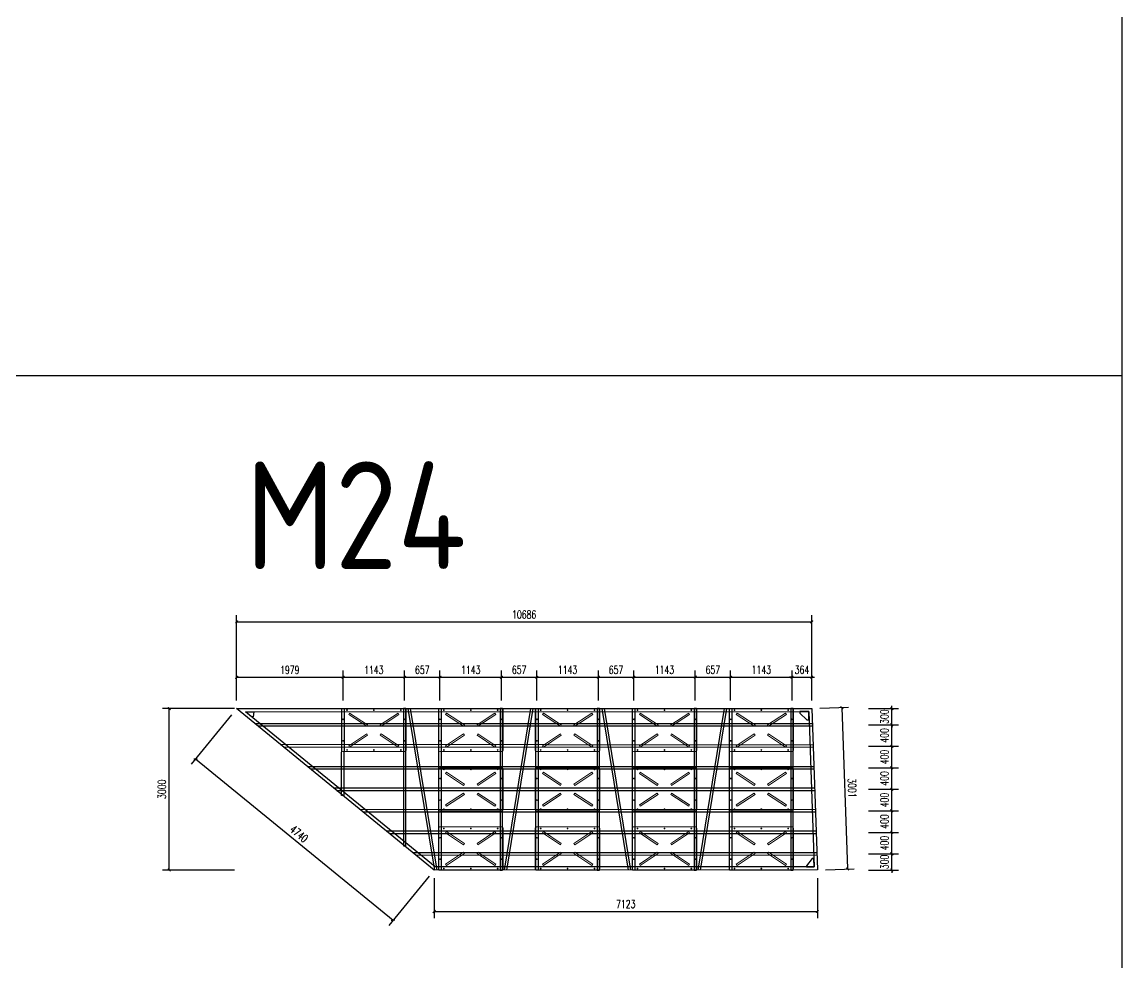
# Model space of a CAD drawing. Extents: x 1254079 to 1500931, y -102737 to 142253.
# Drawn here: x 1351050 to 1371490, y -68190 to -50704 of the extents above; entities that cross this region are included whole.
import ezdxf

# ---------------------------------------------------------------- set-up
doc = ezdxf.new("R2010")
doc.units = 0
doc.header["$LTSCALE"] = 1000
doc.header["$MEASUREMENT"] = 0
for name, color, linetype in [('DIM_MODI', 6, 'Continuous'), ('DOTE', 1, 'Continuous'), ('PUB_DIM', 3, 'Continuous'), ('PUB_TEXT', 7, 'Continuous'), ('W-float bowl浮筒', 253, 'Continuous'), ('W-FLOAT_BOWL浮筒', 253, 'Continuous'), ('W-STEEL_FRAME钢架', 3, 'Continuous'), ('W-STEEL_KEEL钢龙骨', 5, 'Continuous'), ('特殊段命名', 221, 'Continuous'), ('钢架', 90, 'Continuous')]:
    doc.layers.add(name, color=color, linetype=linetype)
doc.styles.add('_TCH_DIM_T3', font='SIMPLEX', dxfattribs={"width": 0.705882, "bigfont": 'GBCBIG'})
doc.styles.get("Standard").update_dxf_attribs({"font": 'gbenor.shx', "bigfont": 'gbcbig.shx'})
doc.dimstyles.new('_TCH_ARCH&&50', dxfattribs={"dimtxt": 148.75, "dimasz": 50, "dimexe": 125, "dimexo": 150, "dimgap": 63.125, "dimtad": 1, "dimdec": 0, "dimzin": 0, "dimdsep": 46, "dimtxsty": '_TCH_DIM_T3', "dimblk": 'ARCHTICK', "dimcen": 0.09, "dimclrt": 7, "dimazin": 2, "dimtfac": 1, "dimtdec": 0, "dimtix": 1, "dimtmove": 2, "dimatfit": 3, "dimfxl": 0, "dimtolj": 1, "dimtzin": 0, "dimarcsym": 0})

# ---------------------------------------------------------------- blocks, each defined once
blk = doc.blocks.new('_ArchTick')
at = {"color": 0, "linetype": 'ByBlock', "const_width": 0.4}
blk.add_lwpolyline([(-0.5, -0.5), (0.5, 0.5)], dxfattribs=at)
blk = doc.blocks.new('*D550')
at = {"layer": 'Defpoints', "color": 0, "transparency": 16777216}
for p in [(1366632, -66162), (1367213, -66162), (1366632, -66462)]:
    blk.add_point(p, dxfattribs=at)
at = {"layer": 'PUB_DIM', "color": 0, "lineweight": -2, "transparency": 16777216}
for p, q in [((1366782, -66162), (1367338, -66162)), ((1367213, -66162), (1367213, -66112)), ((1367213, -66462), (1367213, -66162)), ((1366782, -66462), (1367338, -66462)), ((1367213, -66462), (1367213, -66512))]:
    blk.add_line(p, q, dxfattribs=at)
at = {"layer": 'PUB_DIM', "color": 0, "lineweight": -2, "transparency": 16777216, "xscale": 50, "yscale": 50, "zscale": 50}
for p, rotation in [((1367213, -66162), 269.9992561467271), ((1367213, -66462), 89.9992561467271)]:
    blk.add_blockref('_ArchTick', p, dxfattribs=dict(at, rotation=rotation))
at = {"layer": 'PUB_DIM', "color": 7, "transparency": 16777216, "insert": (1367075, -66312), "char_height": 148.8, "attachment_point": 5, "rotation": 89.9993, "style": '_TCH_DIM_T3'}
blk.add_mtext('\\A1;300', dxfattribs=at)
blk = doc.blocks.new('*D551')
at = {"layer": 'Defpoints', "color": 0, "transparency": 16777216}
for p in [(1366632, -65762), (1367213, -65762), (1366632, -66162)]:
    blk.add_point(p, dxfattribs=at)
at = {"layer": 'PUB_DIM', "color": 0, "lineweight": -2, "transparency": 16777216}
for p, q in [((1366782, -65762), (1367338, -65762)), ((1367213, -66162), (1367213, -65762)), ((1366782, -66162), (1367338, -66162))]:
    blk.add_line(p, q, dxfattribs=at)
at = {"layer": 'PUB_DIM', "color": 0, "lineweight": -2, "transparency": 16777216, "xscale": 50, "yscale": 50, "zscale": 50}
for p, rotation in [((1367213, -65762), 89.99925614672695), ((1367213, -66162), 269.999256146727)]:
    blk.add_blockref('_ArchTick', p, dxfattribs=dict(at, rotation=rotation))
at = {"layer": 'PUB_DIM', "color": 7, "transparency": 16777216, "insert": (1367075, -65962), "char_height": 148.8, "attachment_point": 5, "rotation": 89.9993, "style": '_TCH_DIM_T3'}
blk.add_mtext('\\A1;400', dxfattribs=at)
blk = doc.blocks.new('*D552')
at = {"layer": 'Defpoints', "color": 0, "transparency": 16777216}
for p in [(1366632, -65362), (1367213, -65362), (1366632, -65762)]:
    blk.add_point(p, dxfattribs=at)
at = {"layer": 'PUB_DIM', "color": 0, "lineweight": -2, "transparency": 16777216}
for p, q in [((1366782, -65362), (1367338, -65362)), ((1367213, -65762), (1367213, -65362)), ((1366782, -65762), (1367338, -65762))]:
    blk.add_line(p, q, dxfattribs=at)
at = {"layer": 'PUB_DIM', "color": 0, "lineweight": -2, "transparency": 16777216, "xscale": 50, "yscale": 50, "zscale": 50}
for p, rotation in [((1367213, -65362), 89.99925614673225), ((1367213, -65762), 269.9992561467323)]:
    blk.add_blockref('_ArchTick', p, dxfattribs=dict(at, rotation=rotation))
at = {"layer": 'PUB_DIM', "color": 7, "transparency": 16777216, "insert": (1367075, -65562), "char_height": 148.8, "attachment_point": 5, "rotation": 89.9993, "style": '_TCH_DIM_T3'}
blk.add_mtext('\\A1;400', dxfattribs=at)
blk = doc.blocks.new('*D553')
at = {"layer": 'Defpoints', "color": 0, "transparency": 16777216}
for p in [(1366632, -64962), (1367213, -64962), (1366632, -65362)]:
    blk.add_point(p, dxfattribs=at)
at = {"layer": 'PUB_DIM', "color": 0, "lineweight": -2, "transparency": 16777216}
for p, q in [((1366782, -64962), (1367338, -64962)), ((1367213, -65362), (1367213, -64962)), ((1366782, -65362), (1367338, -65362))]:
    blk.add_line(p, q, dxfattribs=at)
at = {"layer": 'PUB_DIM', "color": 0, "lineweight": -2, "transparency": 16777216, "xscale": 50, "yscale": 50, "zscale": 50}
for p, rotation in [((1367213, -64962), 89.99925614673371), ((1367213, -65362), 269.9992561467337)]:
    blk.add_blockref('_ArchTick', p, dxfattribs=dict(at, rotation=rotation))
at = {"layer": 'PUB_DIM', "color": 7, "transparency": 16777216, "insert": (1367075, -65162), "char_height": 148.8, "attachment_point": 5, "rotation": 89.9993, "style": '_TCH_DIM_T3'}
blk.add_mtext('\\A1;400', dxfattribs=at)
blk = doc.blocks.new('*D554')
at = {"layer": 'Defpoints', "color": 0, "transparency": 16777216}
for p in [(1366632, -64562), (1367213, -64562), (1366632, -64962)]:
    blk.add_point(p, dxfattribs=at)
at = {"layer": 'PUB_DIM', "color": 0, "lineweight": -2, "transparency": 16777216}
for p, q in [((1366782, -64562), (1367338, -64562)), ((1367213, -64962), (1367213, -64562)), ((1366782, -64962), (1367338, -64962))]:
    blk.add_line(p, q, dxfattribs=at)
at = {"layer": 'PUB_DIM', "color": 0, "lineweight": -2, "transparency": 16777216, "xscale": 50, "yscale": 50, "zscale": 50}
for p, rotation in [((1367213, -64562), 89.99925614673371), ((1367213, -64962), 269.9992561467337)]:
    blk.add_blockref('_ArchTick', p, dxfattribs=dict(at, rotation=rotation))
at = {"layer": 'PUB_DIM', "color": 7, "transparency": 16777216, "insert": (1367075, -64762), "char_height": 148.8, "attachment_point": 5, "rotation": 89.9993, "style": '_TCH_DIM_T3'}
blk.add_mtext('\\A1;400', dxfattribs=at)
blk = doc.blocks.new('*D555')
at = {"layer": 'Defpoints', "color": 0, "transparency": 16777216}
for p in [(1366632, -64162), (1367213, -64162), (1366632, -64562)]:
    blk.add_point(p, dxfattribs=at)
at = {"layer": 'PUB_DIM', "color": 0, "lineweight": -2, "transparency": 16777216}
for p, q in [((1366782, -64162), (1367338, -64162)), ((1367213, -64562), (1367213, -64162)), ((1366782, -64562), (1367338, -64562))]:
    blk.add_line(p, q, dxfattribs=at)
at = {"layer": 'PUB_DIM', "color": 0, "lineweight": -2, "transparency": 16777216, "xscale": 50, "yscale": 50, "zscale": 50}
for p, rotation in [((1367213, -64162), 89.9992561467015), ((1367213, -64562), 269.9992561467015)]:
    blk.add_blockref('_ArchTick', p, dxfattribs=dict(at, rotation=rotation))
at = {"layer": 'PUB_DIM', "color": 7, "transparency": 16777216, "insert": (1367075, -64362), "char_height": 148.8, "attachment_point": 5, "rotation": 89.9993, "style": '_TCH_DIM_T3'}
blk.add_mtext('\\A1;400', dxfattribs=at)
blk = doc.blocks.new('*D556')
at = {"layer": 'Defpoints', "color": 0, "transparency": 16777216}
for p in [(1366632, -63762), (1367213, -63762), (1366632, -64162)]:
    blk.add_point(p, dxfattribs=at)
at = {"layer": 'PUB_DIM', "color": 0, "lineweight": -2, "transparency": 16777216}
for p, q in [((1366782, -63762), (1367338, -63762)), ((1367213, -64162), (1367213, -63762)), ((1366782, -64162), (1367338, -64162))]:
    blk.add_line(p, q, dxfattribs=at)
at = {"layer": 'PUB_DIM', "color": 0, "lineweight": -2, "transparency": 16777216, "xscale": 50, "yscale": 50, "zscale": 50}
for p, rotation in [((1367213, -63762), 89.99925614673093), ((1367213, -64162), 269.9992561467309)]:
    blk.add_blockref('_ArchTick', p, dxfattribs=dict(at, rotation=rotation))
at = {"layer": 'PUB_DIM', "color": 7, "transparency": 16777216, "insert": (1367075, -63962), "char_height": 148.8, "attachment_point": 5, "rotation": 89.9993, "style": '_TCH_DIM_T3'}
blk.add_mtext('\\A1;400', dxfattribs=at)
blk = doc.blocks.new('*D557')
at = {"layer": 'Defpoints', "color": 0, "transparency": 16777216}
for p in [(1366632, -63462), (1367213, -63462), (1366632, -63762)]:
    blk.add_point(p, dxfattribs=at)
at = {"layer": 'PUB_DIM', "color": 0, "lineweight": -2, "transparency": 16777216}
for p, q in [((1366782, -63462), (1367338, -63462)), ((1367213, -63462), (1367213, -63412)), ((1367213, -63762), (1367213, -63462)), ((1366782, -63762), (1367338, -63762)), ((1367213, -63762), (1367213, -63812))]:
    blk.add_line(p, q, dxfattribs=at)
at = {"layer": 'PUB_DIM', "color": 0, "lineweight": -2, "transparency": 16777216, "xscale": 50, "yscale": 50, "zscale": 50}
for p, rotation in [((1367213, -63462), 269.9992561467388), ((1367213, -63762), 89.99925614673876)]:
    blk.add_blockref('_ArchTick', p, dxfattribs=dict(at, rotation=rotation))
at = {"layer": 'PUB_DIM', "color": 7, "transparency": 16777216, "insert": (1367075, -63612), "char_height": 148.8, "attachment_point": 5, "rotation": 89.9993, "style": '_TCH_DIM_T3'}
blk.add_mtext('\\A1;300', dxfattribs=at)
blk = doc.blocks.new('*D558')
at = {"layer": 'Defpoints', "color": 0, "transparency": 16777216}
for p in [(1357017, -62881), (1355038, -63463), (1357017, -63462)]:
    blk.add_point(p, dxfattribs=at)
at = {"layer": 'PUB_DIM', "color": 0, "lineweight": -2, "transparency": 16777216}
for p, q in [((1355038, -63313), (1355038, -62756)), ((1355038, -62881), (1357017, -62881)), ((1357017, -63312), (1357017, -62756))]:
    blk.add_line(p, q, dxfattribs=at)
at = {"layer": 'PUB_DIM', "color": 0, "lineweight": -2, "transparency": 16777216, "xscale": 50, "yscale": 50, "zscale": 50}
for p, rotation in [((1355038, -62881), 180.018069223305), ((1357017, -62881), 0.01806922330499815)]:
    blk.add_blockref('_ArchTick', p, dxfattribs=dict(at, rotation=rotation))
at = {"layer": 'PUB_DIM', "color": 7, "transparency": 16777216, "insert": (1356027, -62744), "char_height": 148.8, "attachment_point": 5, "rotation": 0.0181, "style": '_TCH_DIM_T3'}
blk.add_mtext('\\A1;1979', dxfattribs=at)
blk = doc.blocks.new('*D559')
at = {"layer": 'Defpoints', "color": 0, "transparency": 16777216}
for p in [(1358160, -62880), (1357017, -63462), (1358160, -63462)]:
    blk.add_point(p, dxfattribs=at)
at = {"layer": 'PUB_DIM', "color": 0, "lineweight": -2, "transparency": 16777216}
for p, q in [((1357017, -63312), (1357017, -62756)), ((1357017, -62881), (1358160, -62880)), ((1358160, -63312), (1358160, -62755))]:
    blk.add_line(p, q, dxfattribs=at)
at = {"layer": 'PUB_DIM', "color": 0, "lineweight": -2, "transparency": 16777216, "xscale": 50, "yscale": 50, "zscale": 50}
for p, rotation in [((1357017, -62881), 180.0180692233052), ((1358160, -62880), 0.01806922330516354)]:
    blk.add_blockref('_ArchTick', p, dxfattribs=dict(at, rotation=rotation))
at = {"layer": 'PUB_DIM', "color": 7, "transparency": 16777216, "insert": (1357588, -62743), "char_height": 148.8, "attachment_point": 5, "rotation": 0.0181, "style": '_TCH_DIM_T3'}
blk.add_mtext('\\A1;1143', dxfattribs=at)
blk = doc.blocks.new('*D560')
at = {"layer": 'Defpoints', "color": 0, "transparency": 16777216}
for p in [(1358817, -62880), (1358160, -63462), (1358817, -63461)]:
    blk.add_point(p, dxfattribs=at)
at = {"layer": 'PUB_DIM', "color": 0, "lineweight": -2, "transparency": 16777216}
for p, q in [((1358160, -63312), (1358160, -62755)), ((1358160, -62880), (1358817, -62880)), ((1358817, -63311), (1358817, -62755))]:
    blk.add_line(p, q, dxfattribs=at)
at = {"layer": 'PUB_DIM', "color": 0, "lineweight": -2, "transparency": 16777216, "xscale": 50, "yscale": 50, "zscale": 50}
for p, rotation in [((1358160, -62880), 180.0180692233049), ((1358817, -62880), 0.01806922330493454)]:
    blk.add_blockref('_ArchTick', p, dxfattribs=dict(at, rotation=rotation))
at = {"layer": 'PUB_DIM', "color": 7, "transparency": 16777216, "insert": (1358488, -62743), "char_height": 148.8, "attachment_point": 5, "rotation": 0.0181, "style": '_TCH_DIM_T3'}
blk.add_mtext('\\A1;657', dxfattribs=at)
blk = doc.blocks.new('*D561')
at = {"layer": 'Defpoints', "color": 0, "transparency": 16777216}
for p in [(1359960, -62880), (1358817, -63461), (1359960, -63461)]:
    blk.add_point(p, dxfattribs=at)
at = {"layer": 'PUB_DIM', "color": 0, "lineweight": -2, "transparency": 16777216}
for p, q in [((1358817, -63311), (1358817, -62755)), ((1358817, -62880), (1359960, -62880)), ((1359960, -63311), (1359960, -62755))]:
    blk.add_line(p, q, dxfattribs=at)
at = {"layer": 'PUB_DIM', "color": 0, "lineweight": -2, "transparency": 16777216, "xscale": 50, "yscale": 50, "zscale": 50}
for p, rotation in [((1358817, -62880), 180.0180692233052), ((1359960, -62880), 0.01806922330517626)]:
    blk.add_blockref('_ArchTick', p, dxfattribs=dict(at, rotation=rotation))
at = {"layer": 'PUB_DIM', "color": 7, "transparency": 16777216, "insert": (1359388, -62743), "char_height": 148.8, "attachment_point": 5, "rotation": 0.0181, "style": '_TCH_DIM_T3'}
blk.add_mtext('\\A1;1143', dxfattribs=at)
blk = doc.blocks.new('*D562')
at = {"layer": 'Defpoints', "color": 0, "transparency": 16777216}
for p in [(1360617, -62880), (1359960, -63461), (1360617, -63461)]:
    blk.add_point(p, dxfattribs=at)
at = {"layer": 'PUB_DIM', "color": 0, "lineweight": -2, "transparency": 16777216}
for p, q in [((1359960, -63311), (1359960, -62755)), ((1359960, -62880), (1360617, -62880)), ((1360617, -63311), (1360617, -62755))]:
    blk.add_line(p, q, dxfattribs=at)
at = {"layer": 'PUB_DIM', "color": 0, "lineweight": -2, "transparency": 16777216, "xscale": 50, "yscale": 50, "zscale": 50}
for p, rotation in [((1359960, -62880), 180.0180692233049), ((1360617, -62880), 0.01806922330490909)]:
    blk.add_blockref('_ArchTick', p, dxfattribs=dict(at, rotation=rotation))
at = {"layer": 'PUB_DIM', "color": 7, "transparency": 16777216, "insert": (1360288, -62742), "char_height": 148.8, "attachment_point": 5, "rotation": 0.0181, "style": '_TCH_DIM_T3'}
blk.add_mtext('\\A1;657', dxfattribs=at)
blk = doc.blocks.new('*D563')
at = {"layer": 'Defpoints', "color": 0, "transparency": 16777216}
for p in [(1361760, -62879), (1360617, -63461), (1361760, -63461)]:
    blk.add_point(p, dxfattribs=at)
at = {"layer": 'PUB_DIM', "color": 0, "lineweight": -2, "transparency": 16777216}
for p, q in [((1360617, -63311), (1360617, -62755)), ((1360617, -62880), (1361760, -62879)), ((1361760, -63311), (1361760, -62754))]:
    blk.add_line(p, q, dxfattribs=at)
at = {"layer": 'PUB_DIM', "color": 0, "lineweight": -2, "transparency": 16777216, "xscale": 50, "yscale": 50, "zscale": 50}
for p, rotation in [((1360617, -62880), 180.0180692233048), ((1361760, -62879), 0.01806922330480731)]:
    blk.add_blockref('_ArchTick', p, dxfattribs=dict(at, rotation=rotation))
at = {"layer": 'PUB_DIM', "color": 7, "transparency": 16777216, "insert": (1361188, -62742), "char_height": 148.8, "attachment_point": 5, "rotation": 0.0181, "style": '_TCH_DIM_T3'}
blk.add_mtext('\\A1;1143', dxfattribs=at)
blk = doc.blocks.new('*D564')
at = {"layer": 'Defpoints', "color": 0, "transparency": 16777216}
for p in [(1362417, -62879), (1361760, -63461), (1362417, -63460)]:
    blk.add_point(p, dxfattribs=at)
at = {"layer": 'PUB_DIM', "color": 0, "lineweight": -2, "transparency": 16777216}
for p, q in [((1361760, -63311), (1361760, -62754)), ((1361760, -62879), (1362417, -62879)), ((1362417, -63310), (1362417, -62754))]:
    blk.add_line(p, q, dxfattribs=at)
at = {"layer": 'PUB_DIM', "color": 0, "lineweight": -2, "transparency": 16777216, "xscale": 50, "yscale": 50, "zscale": 50}
for p, rotation in [((1361760, -62879), 180.0180692233055), ((1362417, -62879), 0.01806922330555793)]:
    blk.add_blockref('_ArchTick', p, dxfattribs=dict(at, rotation=rotation))
at = {"layer": 'PUB_DIM', "color": 7, "transparency": 16777216, "insert": (1362088, -62742), "char_height": 148.8, "attachment_point": 5, "rotation": 0.0181, "style": '_TCH_DIM_T3'}
blk.add_mtext('\\A1;657', dxfattribs=at)
blk = doc.blocks.new('*D565')
at = {"layer": 'Defpoints', "color": 0, "transparency": 16777216}
for p in [(1363560, -62879), (1362417, -63460), (1363560, -63460)]:
    blk.add_point(p, dxfattribs=at)
at = {"layer": 'PUB_DIM', "color": 0, "lineweight": -2, "transparency": 16777216}
for p, q in [((1362417, -63310), (1362417, -62754)), ((1362417, -62879), (1363560, -62879)), ((1363560, -63310), (1363560, -62754))]:
    blk.add_line(p, q, dxfattribs=at)
at = {"layer": 'PUB_DIM', "color": 0, "lineweight": -2, "transparency": 16777216, "xscale": 50, "yscale": 50, "zscale": 50}
for p, rotation in [((1362417, -62879), 180.0180692233048), ((1363560, -62879), 0.01806922330480731)]:
    blk.add_blockref('_ArchTick', p, dxfattribs=dict(at, rotation=rotation))
at = {"layer": 'PUB_DIM', "color": 7, "transparency": 16777216, "insert": (1362988, -62741), "char_height": 148.8, "attachment_point": 5, "rotation": 0.0181, "style": '_TCH_DIM_T3'}
blk.add_mtext('\\A1;1143', dxfattribs=at)
blk = doc.blocks.new('*D566')
at = {"layer": 'Defpoints', "color": 0, "transparency": 16777216}
for p in [(1364217, -62879), (1363560, -63460), (1364217, -63460)]:
    blk.add_point(p, dxfattribs=at)
at = {"layer": 'PUB_DIM', "color": 0, "lineweight": -2, "transparency": 16777216}
for p, q in [((1363560, -63310), (1363560, -62754)), ((1363560, -62879), (1364217, -62879)), ((1364217, -63310), (1364217, -62754))]:
    blk.add_line(p, q, dxfattribs=at)
at = {"layer": 'PUB_DIM', "color": 0, "lineweight": -2, "transparency": 16777216, "xscale": 50, "yscale": 50, "zscale": 50}
for p, rotation in [((1363560, -62879), 180.0180692233055), ((1364217, -62879), 0.01806922330555793)]:
    blk.add_blockref('_ArchTick', p, dxfattribs=dict(at, rotation=rotation))
at = {"layer": 'PUB_DIM', "color": 7, "transparency": 16777216, "insert": (1363888, -62741), "char_height": 148.8, "attachment_point": 5, "rotation": 0.0181, "style": '_TCH_DIM_T3'}
blk.add_mtext('\\A1;657', dxfattribs=at)
blk = doc.blocks.new('*D567')
at = {"layer": 'Defpoints', "color": 0, "transparency": 16777216}
for p in [(1365360, -62878), (1364217, -63460), (1365360, -63459)]:
    blk.add_point(p, dxfattribs=at)
at = {"layer": 'PUB_DIM', "color": 0, "lineweight": -2, "transparency": 16777216}
for p, q in [((1364217, -63310), (1364217, -62754)), ((1364217, -62879), (1365360, -62878)), ((1365360, -63309), (1365360, -62753))]:
    blk.add_line(p, q, dxfattribs=at)
at = {"layer": 'PUB_DIM', "color": 0, "lineweight": -2, "transparency": 16777216, "xscale": 50, "yscale": 50, "zscale": 50}
for p, rotation in [((1364217, -62879), 180.0180692233048), ((1365360, -62878), 0.01806922330480731)]:
    blk.add_blockref('_ArchTick', p, dxfattribs=dict(at, rotation=rotation))
at = {"layer": 'PUB_DIM', "color": 7, "transparency": 16777216, "insert": (1364788, -62741), "char_height": 148.8, "attachment_point": 5, "rotation": 0.0181, "style": '_TCH_DIM_T3'}
blk.add_mtext('\\A1;1143', dxfattribs=at)
blk = doc.blocks.new('*D568')
at = {"layer": 'Defpoints', "color": 0, "transparency": 16777216}
for p in [(1365724, -62878), (1365360, -63459), (1365724, -63459)]:
    blk.add_point(p, dxfattribs=at)
at = {"layer": 'PUB_DIM', "color": 0, "lineweight": -2, "transparency": 16777216}
for p, q in [((1365360, -62878), (1365310, -62878)), ((1365360, -63309), (1365360, -62753)), ((1365360, -62878), (1365724, -62878)), ((1365724, -63309), (1365724, -62753)), ((1365724, -62878), (1365774, -62878))]:
    blk.add_line(p, q, dxfattribs=at)
at = {"layer": 'PUB_DIM', "color": 0, "lineweight": -2, "transparency": 16777216, "xscale": 50, "yscale": 50, "zscale": 50}
for p, rotation in [((1365360, -62878), 0.01806922330520599), ((1365724, -62878), 180.0180692233052)]:
    blk.add_blockref('_ArchTick', p, dxfattribs=dict(at, rotation=rotation))
at = {"layer": 'PUB_DIM', "color": 7, "transparency": 16777216, "insert": (1365542, -62741), "char_height": 148.8, "attachment_point": 5, "rotation": 0.0181, "style": '_TCH_DIM_T3'}
blk.add_mtext('\\A1;364', dxfattribs=at)
blk = doc.blocks.new('*D569')
at = {"layer": 'Defpoints', "color": 0, "transparency": 16777216}
for p in [(1353786, -63462), (1355147, -63462), (1355147, -66462)]:
    blk.add_point(p, dxfattribs=at)
at = {"layer": 'PUB_DIM', "color": 0, "lineweight": -2, "transparency": 16777216}
for p, q in [((1354997, -63462), (1353661, -63462)), ((1353786, -66462), (1353786, -63462)), ((1354997, -66462), (1353661, -66462))]:
    blk.add_line(p, q, dxfattribs=at)
at = {"layer": 'PUB_DIM', "color": 0, "lineweight": -2, "transparency": 16777216, "xscale": 50, "yscale": 50, "zscale": 50}
for p, rotation in [((1353786, -63462), 90), ((1353786, -66462), 270)]:
    blk.add_blockref('_ArchTick', p, dxfattribs=dict(at, rotation=rotation))
at = {"layer": 'PUB_DIM', "color": 7, "transparency": 16777216, "insert": (1353649, -64962), "char_height": 148.8, "attachment_point": 5, "rotation": 90, "style": '_TCH_DIM_T3'}
blk.add_mtext('\\A1;3000', dxfattribs=at)
blk = doc.blocks.new('*D570')
at = {"layer": 'Defpoints', "color": 0, "transparency": 16777216}
for p in [(1355038, -63463), (1358708, -66462), (1357944, -67396)]:
    blk.add_point(p, dxfattribs=at)
at = {"layer": 'PUB_DIM', "color": 0, "lineweight": -2, "transparency": 16777216}
for p, q in [((1354943, -63579), (1354196, -64493)), ((1354275, -64396), (1357944, -67396)), ((1358613, -66578), (1357865, -67493))]:
    blk.add_line(p, q, dxfattribs=at)
at = {"layer": 'PUB_DIM', "color": 0, "lineweight": -2, "transparency": 16777216, "xscale": 50, "yscale": 50, "zscale": 50}
for p, rotation in [((1354275, -64396), 140.7355987451006), ((1357944, -67396), 320.7355987451006)]:
    blk.add_blockref('_ArchTick', p, dxfattribs=dict(at, rotation=rotation))
at = {"layer": 'PUB_DIM', "color": 7, "transparency": 16777216, "insert": (1356197, -65790), "char_height": 148.8, "attachment_point": 5, "rotation": 320.7356, "style": '_TCH_DIM_T3'}
blk.add_mtext('\\A1;4740', dxfattribs=at)
blk = doc.blocks.new('*D571')
at = {"layer": 'Defpoints', "color": 0, "transparency": 16777216}
for p in [(1358708, -66462), (1365830, -66462), (1365830, -67232)]:
    blk.add_point(p, dxfattribs=at)
at = {"layer": 'PUB_DIM', "color": 0, "lineweight": -2, "transparency": 16777216}
for p, q in [((1358708, -66612), (1358708, -67357)), ((1365830, -66612), (1365830, -67357)), ((1358708, -67232), (1365830, -67232))]:
    blk.add_line(p, q, dxfattribs=at)
at = {"layer": 'PUB_DIM', "color": 0, "lineweight": -2, "transparency": 16777216, "xscale": 50, "yscale": 50, "zscale": 50}
for p, rotation in [((1358708, -67232), 180.0050197227326), ((1365830, -67232), 0.005019722732552747)]:
    blk.add_blockref('_ArchTick', p, dxfattribs=dict(at, rotation=rotation))
at = {"layer": 'PUB_DIM', "color": 7, "transparency": 16777216, "insert": (1362269, -67094), "char_height": 148.8, "attachment_point": 5, "rotation": 0.005, "style": '_TCH_DIM_T3'}
blk.add_mtext('\\A1;7123', dxfattribs=at)
blk = doc.blocks.new('*D572')
at = {"layer": 'Defpoints', "color": 0, "transparency": 16777216}
for p in [(1365724, -63463), (1365830, -66462), (1366390, -66442)]:
    blk.add_point(p, dxfattribs=at)
at = {"layer": 'PUB_DIM', "color": 0, "lineweight": -2, "transparency": 16777216}
for p, q in [((1365874, -63457), (1366409, -63438)), ((1366284, -63443), (1366390, -66442)), ((1365980, -66456), (1366515, -66438))]:
    blk.add_line(p, q, dxfattribs=at)
at = {"layer": 'PUB_DIM', "color": 0, "lineweight": -2, "transparency": 16777216, "xscale": 50, "yscale": 50, "zscale": 50}
for p, rotation in [((1366284, -63443), 92.02189427542876), ((1366390, -66442), 272.0218942754288)]:
    blk.add_blockref('_ArchTick', p, dxfattribs=dict(at, rotation=rotation))
at = {"layer": 'PUB_DIM', "color": 7, "transparency": 16777216, "insert": (1366475, -64938), "char_height": 148.8, "attachment_point": 5, "rotation": 272.0219, "style": '_TCH_DIM_T3'}
blk.add_mtext('\\A1;3001', dxfattribs=at)
blk = doc.blocks.new('*D573')
at = {"layer": 'Defpoints', "color": 0, "transparency": 16777216}
for p in [(1365724, -61852), (1355038, -63463), (1365724, -63463)]:
    blk.add_point(p, dxfattribs=at)
at = {"layer": 'PUB_DIM', "color": 0, "lineweight": -2, "transparency": 16777216}
for p, q in [((1355038, -63313), (1355038, -61727)), ((1365724, -63313), (1365724, -61727)), ((1355038, -61852), (1365724, -61852))]:
    blk.add_line(p, q, dxfattribs=at)
at = {"layer": 'PUB_DIM', "color": 0, "lineweight": -2, "transparency": 16777216, "xscale": 50, "yscale": 50, "zscale": 50, "rotation": 180}
blk.add_blockref('_ArchTick', (1355038, -61852), dxfattribs=at)
at = {"layer": 'PUB_DIM', "color": 0, "lineweight": -2, "transparency": 16777216, "xscale": 50, "yscale": 50, "zscale": 50}
blk.add_blockref('_ArchTick', (1365724, -61852), dxfattribs=at)
at = {"layer": 'PUB_DIM', "color": 7, "transparency": 16777216, "insert": (1360381, -61715), "char_height": 148.8, "attachment_point": 5, "style": '_TCH_DIM_T3'}
blk.add_mtext('\\A1;10686', dxfattribs=at)
blk = doc.blocks.new('$matou$00000145')
at = {"layer": 'W-float bowl浮筒', "lineweight": 0}
for p, q in [((-600, -375), (-600, 375)), ((-575, 400), (575, 400)), ((-570, 207), (-570, 193)), ((-507, 370), (-493, 370)), ((-500, 377), (-500, 363)), ((-7, 370), (7, 370)), ((0, 377), (0, 363)), ((493, 370), (507, 370)), ((500, 377), (500, 363)), ((570, 207), (570, 193)), ((600, 375), (600, -375)), ((-577, 200), (-563, 200)), ((563, 200), (577, 200)), ((-577, -200), (-563, -200)), ((-570, -193), (-570, -207)), ((563, -200), (577, -200)), ((570, -193), (570, -207)), ((575, -400), (-575, -400)), ((-507, -370), (-493, -370)), ((-500, -377), (-500, -363)), ((-7, -370), (7, -370)), ((0, -377), (0, -363)), ((493, -370), (507, -370)), ((500, -377), (500, -363))]:
    blk.add_line(p, q, dxfattribs=at)
at = {"layer": 'W-float bowl浮筒', "lineweight": 0, "ltscale": 100}
for points in [[(-450, 316), (-117, 95), (-133, 70), (-467, 291)], [(450, 316), (117, 95), (133, 70), (467, 291)], [(-450, -316), (-117, -95), (-133, -70), (-467, -291)], [(450, -316), (117, -95), (133, -70), (467, -291)]]:
    blk.add_lwpolyline(points, close=True, dxfattribs=at)
at = {"layer": 'W-float bowl浮筒', "lineweight": 0}
for centre in [(-570, 200), (-500, 370), (0, 370), (500, 370), (570, 200), (-570, -200), (570, -200), (-500, -370), (0, -370), (500, -370)]:
    blk.add_circle(centre, 7, dxfattribs=at)
for centre, start, end in [((-575, 375), 90, 180), ((575, 375), 0, 90), ((-575, -375), 180, 270), ((575, -375), 270, 0)]:
    blk.add_arc(centre, 25, start, end, dxfattribs=at)

msp = doc.modelspace()

# ---------------------------------------------------------------- linework, layer by layer
at = {"layer": 'DIM_MODI'}
msp.add_lwpolyline([(1284443.8, -57270.5), (1371490.4, -57270.5)], dxfattribs=at)
at = {"layer": 'DOTE'}
for points in [[(1355200.7, -63520.6), (1355357.2, -63520.6), (1355343.8, -63614.8), (1355314.2, -63613.5)], [(1365668.4, -63519.5), (1365504.6, -63519.5), (1365504.6, -63546.1), (1365631, -63672.5), (1365673.7, -63670.9)], [(1365770.2, -66403.7), (1365764.8, -66250.2), (1365730.5, -66250.2), (1365626, -66383.5), (1365626, -66403.7)]]:
    msp.add_lwpolyline(points, close=True, dxfattribs=at)
at = {"layer": 'W-STEEL_FRAME钢架'}
for points in [[(1356995.4, -63462), (1357038.4, -63462), (1357032.8, -65075.7), (1356989.8, -65075.7)], [(1358181.4, -63462), (1358138.4, -63462), (1358137.7, -66014), (1358180.7, -66014)], [(1358795.4, -63462), (1358838.4, -63462), (1358838.4, -66462), (1358795.4, -66462)], [(1359981.4, -63462), (1359938.4, -63462), (1359938.4, -66462), (1359981.4, -66462)], [(1360595.4, -63462), (1360638.4, -63462), (1360638.4, -66462), (1360595.4, -66462)], [(1361781.4, -63462), (1361738.4, -63462), (1361738.4, -66462), (1361781.4, -66462)], [(1362395.4, -63462), (1362438.4, -63462), (1362438.4, -66462), (1362395.4, -66462)], [(1363581.4, -63462), (1363538.4, -63462), (1363538.4, -66462), (1363581.4, -66462)], [(1364195.4, -63462), (1364238.4, -63462), (1364238.4, -66462), (1364195.4, -66462)], [(1365381.4, -63462), (1365338.4, -63462), (1365338.4, -66462), (1365381.4, -66462)]]:
    msp.add_lwpolyline(points, close=True, dxfattribs=at)
at = {"layer": 'W-STEEL_KEEL钢龙骨'}
for p, q in [((1365734.3, -63743.7), (1355382.6, -63744.2)), ((1355431.5, -63784.2), (1365735.7, -63783.6)), ((1365748.4, -64141.6), (1355856.5, -64131.7)), ((1355905.5, -64171.7), (1365749.8, -64181.6)), ((1365762.5, -64542.6), (1356360.7, -64543.8)), ((1356409.6, -64583.8), (1365764, -64582.6)), ((1365776.6, -64942), (1356847.8, -64942)), ((1356896.8, -64982), (1365778.1, -64982)), ((1365790.8, -65341.8), (1357334.5, -65339.9)), ((1357383.5, -65379.9), (1365792.2, -65381.8)), ((1365804.9, -65742.3), (1357832.8, -65742.8)), ((1357876.3, -65782.8), (1365806.3, -65782.3)), ((1365819.1, -66143.3), (1358314, -66140.6)), ((1358363, -66180.6), (1365820.5, -66183.3))]:
    msp.add_line(p, q, dxfattribs=at)
at = {"layer": '特殊段命名'}
msp.add_lwpolyline([(1284443.8, 620.5), (1371490.4, 620.5), (1371490.4, -87216.1), (1284443.8, -87216.1)], close=True, dxfattribs=at)
at = {"layer": '钢架'}
for points in [[(1365724.4, -63461.5), (1365830.3, -66461.7), (1358707.6, -66462.3), (1355038.1, -63462.7)], [(1365668.4, -63519.5), (1365770.2, -66403.7), (1358728.3, -66404.3), (1355200.7, -63520.6)]]:
    msp.add_lwpolyline(points, close=True, dxfattribs=at)
for points in [[(1358720.1, -66462), (1358228.1, -63462)], [(1358763.7, -66462), (1358271.7, -63462)], [(1360013.1, -66462), (1360505.1, -63462)], [(1360056.7, -66462), (1360548.7, -63462)], [(1362320.1, -66462), (1361828.1, -63462)], [(1362363.7, -66462), (1361871.7, -63462)], [(1363613.1, -66462), (1364105.1, -63462)], [(1363656.7, -66462), (1364148.7, -63462)]]:
    msp.add_lwpolyline(points, dxfattribs=at)

# ---------------------------------------------------------------- block references
at = {"layer": 'W-FLOAT_BOWL浮筒'}
for p in [(1357588.4, -63862), (1359388.4, -63862), (1361188.4, -63862), (1362988.4, -63862), (1364788.4, -63862), (1359388.4, -64962), (1361188.4, -64962), (1362988.4, -64962), (1364788.4, -64962), (1359388.4, -66062), (1361188.4, -66062), (1362988.4, -66062), (1364788.4, -66062)]:
    msp.add_blockref('$matou$00000145', p, dxfattribs=at)

# ---------------------------------------------------------------- texts
at = {"layer": 'PUB_TEXT'}
msp.add_text('M24', height=2000, dxfattribs=at).set_placement((1355200.7, -60870.5))

# ---------------------------------------------------------------- dimensions: what is measured, and where the dimension line sits
at = {"layer": 'PUB_DIM'}
for p1, p2, distance, picture, middle in [((1355038.1, -63462.7), (1365724.4, -63462.7), 1610.2, '*D573', (1360381.3, -61715)), ((1355038.1, -63462.7), (1357016.9, -63462), 581.2, '*D558', (1356027.3, -62743.7)), ((1357016.9, -63462), (1358159.9, -63461.7), 581.2, '*D559', (1357588.2, -62743.2)), ((1358159.9, -63461.7), (1358816.9, -63461.5), 581.2, '*D560', (1358488.2, -62742.9)), ((1358816.9, -63461.5), (1359959.9, -63461.1), 581.2, '*D561', (1359388.2, -62742.6)), ((1359959.9, -63461.1), (1360616.9, -63460.9), 581.2, '*D562', (1360288.2, -62742.3)), ((1360616.9, -63460.9), (1361759.9, -63460.5), 581.2, '*D563', (1361188.2, -62742)), ((1361759.9, -63460.5), (1362416.9, -63460.3), 581.2, '*D564', (1362088.2, -62741.7)), ((1362416.9, -63460.3), (1363559.9, -63460), 581.2, '*D565', (1362988.2, -62741.5)), ((1363559.9, -63460), (1364216.9, -63459.8), 581.2, '*D566', (1363888.2, -62741.2)), ((1364216.9, -63459.8), (1365359.9, -63459.4), 581.2, '*D567', (1364788.2, -62740.9)), ((1365359.92, -63459.4101), (1365724.4149, -63459.2951), 581.1951, '*D568', (1365541.9408, -62740.6576)), ((1355146.6, -66462.3), (1355146.6, -63462.2), 1360.2, '*D569', (1353649, -64962.3)), ((1355038.1066, -63462.6653), (1358707.6469, -66462.3438), -1206.0601, '*D570', (1356196.5851, -65789.8196)), ((1365724.4, -63462.7), (1365830.3, -66461.7), 560.4, '*D572', (1366474.8, -64937.6)), ((1366632.3, -63761.6), (1366632.3, -63461.6), -580.5, '*D557', (1367075.3, -63611.6)), ((1366632.3, -64161.6), (1366632.3, -63761.6), -580.5, '*D556', (1367075.3, -63961.6)), ((1366632.3, -64561.6), (1366632.3, -64161.6), -580.5, '*D555', (1367075.3, -64361.6)), ((1366632.3, -64961.5), (1366632.3, -64561.6), -580.5, '*D554', (1367075.3, -64761.6)), ((1366632.3, -65361.5), (1366632.3, -64961.5), -580.5, '*D553', (1367075.3, -65161.5)), ((1366632.3, -65761.5), (1366632.3, -65361.5), -580.5, '*D552', (1367075.3, -65561.5)), ((1366632.3, -66161.6), (1366632.3, -65761.5), -580.5, '*D551', (1367075.3, -65961.6)), ((1366632.3, -66461.5), (1366632.3, -66161.6), -580.5, '*D550', (1367075.3, -66311.6)), ((1358707.6, -66462.3), (1365830.3, -66461.7), -769.8, '*D571', (1362269, -67094.3))]:
    dim = msp.add_aligned_dim(p1=p1, p2=p2, distance=distance, dimstyle='_TCH_ARCH&&50', dxfattribs=at)
    dim.commit()
    dim.dimension.update_dxf_attribs({"geometry": picture, "text_midpoint": middle})

doc.saveas('drawing.dxf')
